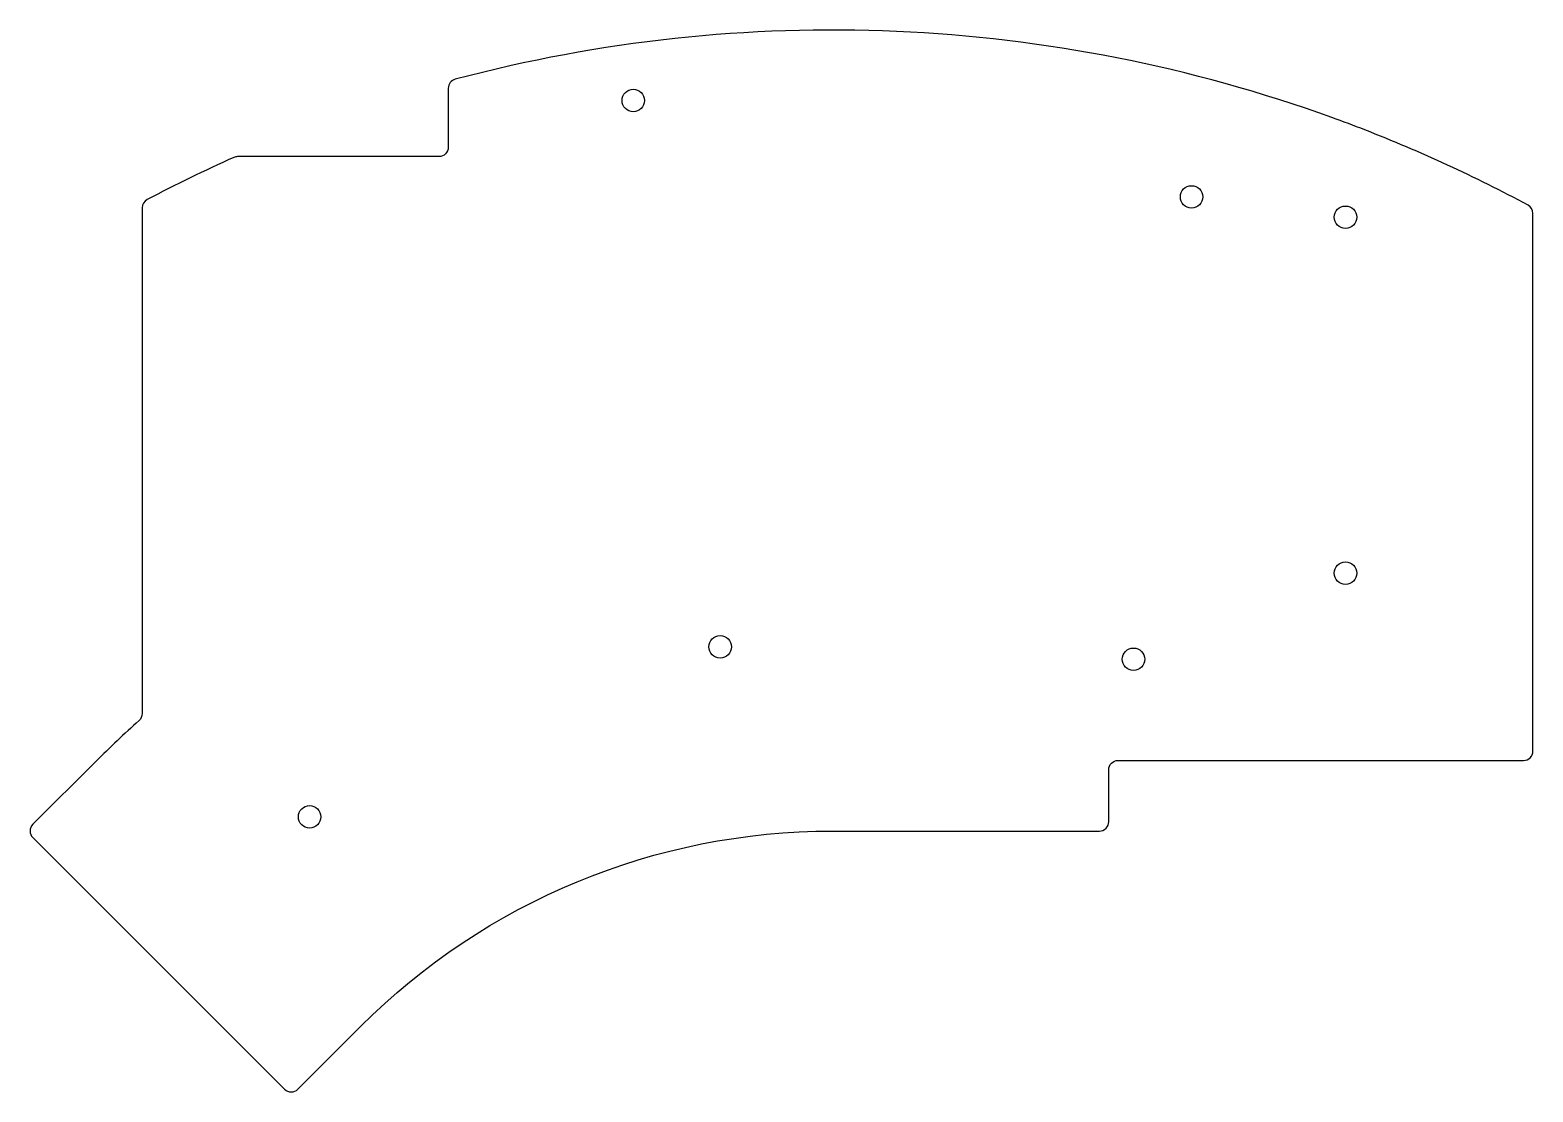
# Model space of a CAD drawing. Header units: millimetres. Extents: x -131 to 30, y -46 to 68.
import ezdxf

# ---------------------------------------------------------------- set-up
doc = ezdxf.new("R2010")
doc.units = ezdxf.units.MM
doc.layers.get('0').update_dxf_attribs({"linetype": 'CONTINUOUS'})

msp = doc.modelspace()

# ---------------------------------------------------------------- linework, layer by layer
msp.add_lwpolyline([(8.07, 58.29, 0.152906), (-85.73, 62.39, 0.340035), (-86.48, 61.43), (-86.48, 55.11, -0.414214), (-87.48, 54.11), (-109.01, 54.11, 0.105339), (-109.42, 54.02, 0.01641), (-118.69, 49.51, 0.278199), (-119.23, 48.63), (-119.23, -5.52, -0.213818), (-119.56, -6.26, 0.014298), (-124.19, -10.64), (-130.93, -17.37, 0.414214), (-130.93, -18.79), (-103.99, -45.73, 0.414214), (-102.57, -45.73), (-95.84, -38.99, -0.198912), (-45.39, -18.09), (-16.81, -18.09, 0.414214), (-15.81, -17.09), (-15.81, -11.53, -0.414214), (-14.81, -10.53), (28.57, -10.53, 0.414214), (29.58, -9.53), (29.58, 48.03, 0.276008), (29.05, 48.91, 0.030622), (11.59, 56.97, 0.005983)], format="xyb", close=True)
for centre in [(-66.68, 60.12), (-6.95, 49.8), (9.52, 47.62), (9.52, 9.52), (-57.38, 1.63), (-13.16, 0.3), (-101.31, -16.57)]:
    msp.add_circle(centre, 1.2)

doc.saveas('drawing.dxf')
